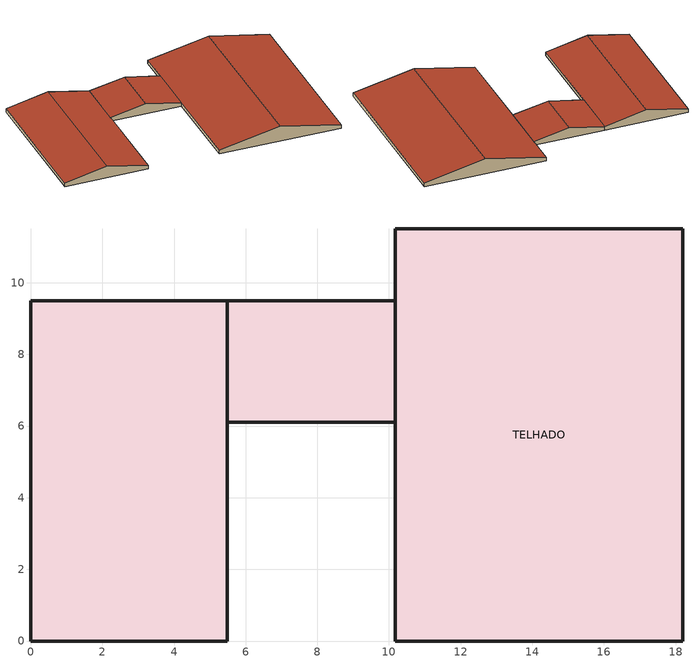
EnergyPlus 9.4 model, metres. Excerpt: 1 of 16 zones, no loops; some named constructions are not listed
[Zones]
TELHADO
 floor to ATELIE2 (BASE_COBERTURA): 5.48,9.5 5.48,0 0,0 0,9.5 z10.2
 floor to CIRC_TERCEIRO (BASE_COBERTURA): 10.18,9.5 10.18,6.1 5.48,6.1 5.48,9.5 z10.2
 floor to ATELIE3 (BASE_COBERTURA): 18.2,11.5 18.2,0 10.18,0 10.18,11.5 z10.2
 wall outside (Exterior Wall): 0,9.5 0,0 / 5.48,0 5.48,6.1 5.48,9.5 / 10.18,6.1 10.18,9.5 / 10.18,6.1 10.18,0 / 10.18,11.5 10.18,9.5 / 18.2,0 18.2,11.5 z10.2:10.45; 5.48,9.5,10.45 5.48,9.5,10.2 0,9.5,10.2 0,9.5,10.45 2.74,9.5,11.01; 0,0,10.45 0,0,10.2 5.48,0,10.2 5.48,0,10.45 2.74,0,11.01; 10.18,9.5,10.45 10.18,9.5,10.2 5.48,9.5,10.2 5.48,9.5,10.45 7.83,9.5,10.9; 5.48,6.1,10.45 5.48,6.1,10.2 10.18,6.1,10.2 10.18,6.1,10.45 7.83,6.1,10.9; 18.2,11.5,10.45 18.2,11.5,10.2 10.18,11.5,10.2 10.18,11.5,10.45 14.19,11.5,11.25; 10.18,0,10.45 10.18,0,10.2 18.2,0,10.2 18.2,0,10.45 14.19,0,11.25
 roof outside (Exterior Roof): 2.74,9.5,11.01 0,9.5,10.45 0,0,10.45 2.74,0,11.01; 2.74,0,11.01 5.48,0,10.45 5.48,9.5,10.45 2.74,9.5,11.01; 7.83,9.5,10.9 5.48,9.5,10.45 5.48,6.1,10.45 7.83,6.1,10.9; 7.83,6.1,10.9 10.18,6.1,10.45 10.18,9.5,10.45 7.83,9.5,10.9; 14.19,11.5,11.25 10.18,11.5,10.45 10.18,0,10.45 14.19,0,11.25; 14.19,0,11.25 18.2,0,10.45 18.2,11.5,10.45 14.19,11.5,11.25
[Material] Thermal Absorptance=0.9; Solar Absorptance=0.7; Visible Absorptance=0.7
Name | Roughness | Thickness | Conductivity | Density | Specific Heat
LAJE_CONCRETO | MediumRough | 0.1 | 1.75 | 2400 | 1000
PISO_PORCELANATO | MediumRough | 0.015 | 1.05 | 2000 | 920
LA_DE_ROCHA_50mm | MediumSmooth | 0.05 | 0.045 | 50 | 750
CONTRAPISO | MediumRough | 0.035 | 1.75 | 2400 | 1000
PISO_VIN | MediumRough | 0.01 | 0.4 | 900 | 100
[Construction]
Interior Ceiling: LAJE_CONCRETO, CONTRAPISO, PISO_PORCELANATO
TETO_COBERTURA: LA_DE_ROCHA_50mm, LAJE_CONCRETO
LAJE_VINILICO: LAJE_CONCRETO, CONTRAPISO, PISO_VIN
[Schedule:Constant]
Name | Hourly Value
Always On; JANELA_SALA_AULA | 1
TEMP_COOL_AC_SALA_AULA; TEMP_COOL_AC_RECEPCAO; TEMP_COOL_AC_ATELIE1; TEMP_COOL_AC_ATELIE2; TEMP_COOL_AC_ATELIE3; TEMP_COOL_AC_LINSE; TEMP_COOL_AC_SEC_LINSE | 24
TEMP_HEAT_AC_SALA_AULA; TEMP_HEAT_AC_RECEPCAO; TEMP_HEAT_AC_ATELIE1; TEMP_HEAT_AC_ATELIE2; TEMP_HEAT_AC_ATELIE3; TEMP_HEAT_AC_LINSE; TEMP_HEAT_AC_SEC_LINSE | 22
JANELA_RECEPCAO; JANELA_ATELIE1; JANELA_ATELIE2; JANELA_ATELIE3; JANELA_LINSE; JANELA_SEC_LINSE | 0
[AirflowNetwork:SimulationControl]
controle: AirflowNetwork Control=MultizoneWithoutDistribution; Wind Pressure Coefficient Type=SurfaceAverageCalculation; Height Selection for Local Wind Pressure Calculation=OpeningHeight; Building Type=LowRise; Maximum Number of Iterations=500; Initialization Type=ZeroNodePressures; Relative Airflow Convergence Tolerance=0.0001; Absolute Airflow Convergence Tolerance=1e-06; Convergence Acceleration Limit=-0.5; Azimuth Angle of Long Axis of Building=90; Ratio of Building Width Along Short Axis to Width Along Long Axis=1; Height Dependence of External Node Temperature=No; Solver=SkylineLU
[AirflowNetwork:MultiZone:Zone] Ventilation Control Mode=Constant; Minimum Venting Open Factor=1; Indoor and Outdoor Temperature Difference Lower Limit For Maximum Venting Open Factor=0; Indoor and Outdoor Temperature Difference Upper Limit for Minimum Venting Open Factor=5; Indoor and Outdoor Enthalpy Difference Upper Limit for Minimum Venting Open Factor=300000; Single Sided Wind Pressure Coefficient Algorithm=Standard; Facade Width=10
Name | Venting Availability Schedule
RECEPCAO | JANELA_RECEPCAO
SALA_AULA | JANELA_SALA_AULA
ATELIE1 | JANELA_ATELIE1
SEC_LINSE | JANELA_SEC_LINSE
LINSE | JANELA_LINSE
ATELIE2 | JANELA_ATELIE2
ATELIE3 | JANELA_ATELIE3
CIRC_TERREO; CIRC_SEGUNDO; CIRC_TERCEIRO; COPA; LAVAND; WC_TERREO; WC_SEGUNDO; WC_TERCEIRO | Always On
[AirflowNetwork:MultiZone:Surface] Ventilation Control Mode=ZoneLevel; Indoor and Outdoor Temperature Difference Upper Limit for Minimum Venting Open Factor=100; Indoor and Outdoor Enthalpy Difference Upper Limit for Minimum Venting Open Factor=300000; Equivalent Rectangle Method=PolygonHeight; Equivalent Rectangle Aspect Ratio=1
Name | Leakage Component | WindowDoor Opening Factor or Crack Factor | Minimum Venting Open Factor
E2840D; B61F25; 75C1D6; 35A49D; A3CF89; 376867; 376867; 293B6D; AEFE49; E66515; 1414E6; 8A3482; 90BBCD; EF66B0; 1332F6; E720DF; F613F5; B35E8B; 3F9546; B2CAC4; ED2A4B; DB2D76; 5008A5; 462AAC; F27244; 90BF93; 4F323B; 7C6DB3; 6E4961 | infiltracao | 1 | 1
ACF3B0; A59CF8; D26B85; FE46D6; 8BADDE | infiltracao | 0.5
8E0395; A2EFAD; 116D4A; 528008; 7EBBF1; 86A0FD; 46E299; 13001B; 4B749A; 734858; C2CF3F; 300690; AED7A2; 8AD845; 3FCAA7; 5C6139; 918FD5; DA4CBD; 677AE7; FFD00B; 951054; 7F456C; DB263D; 707B88; 3ACDAF; 27A3E0; B8A186; CA0403; 572811; 4C57E3; E5B8D3; BAB2D7; BB50DC; 30CEDE | INFILTR_PORTA | 1 | 1
[AirflowNetwork:MultiZone:Component:SimpleOpening] Air Mass Flow Exponent When Opening is Closed=0.66; Minimum Density Difference for TwoWay Flow=0.0001; Discharge Coefficient=0.6
Name | Air Mass Flow Coefficient When Opening is Closed
INFILTR_PORTA | 0.00187
INFILTR_JANELA; infiltracao | 0.00054
